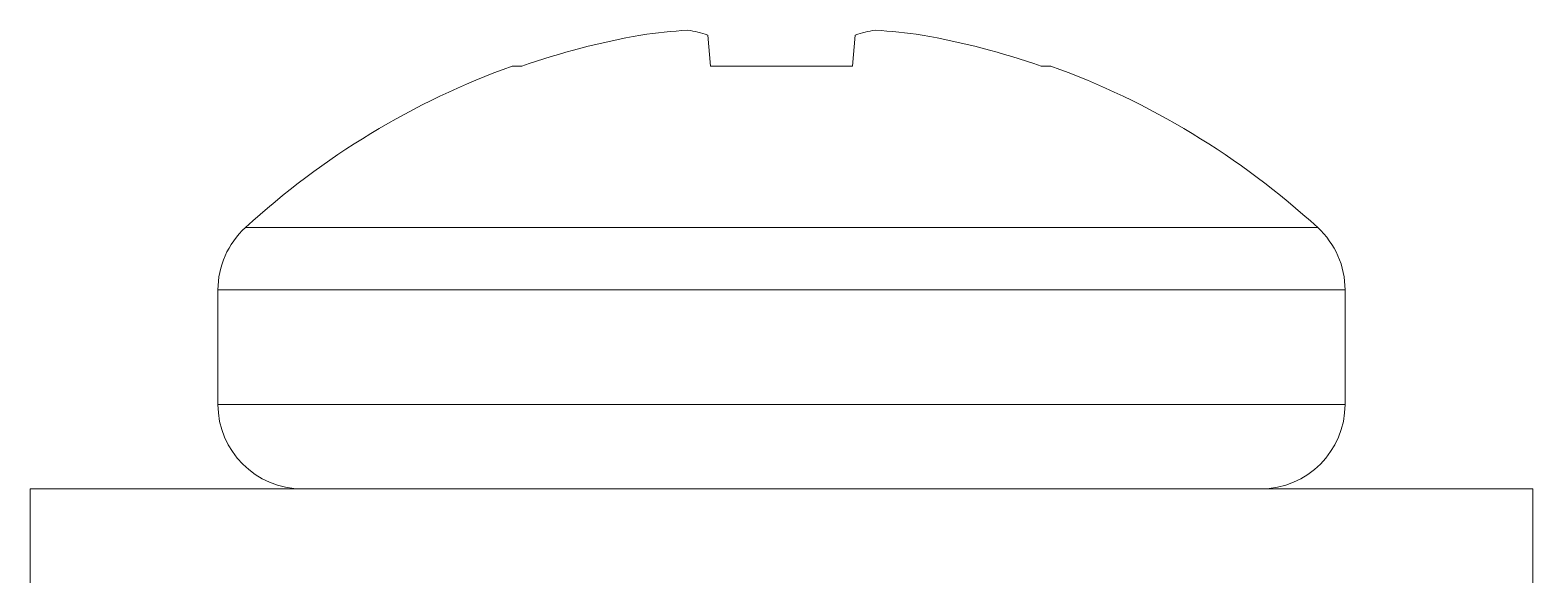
# Model space of a CAD drawing. Header units: inches. Extents: x -1846 to 3013, y 0 to 1997.
# Drawn here: x 2149.743 to 2153.743, y 494.535 to 496.006 of the extents above; entities that cross this region are included whole.
import ezdxf

# ---------------------------------------------------------------- set-up
doc = ezdxf.new("R2010")
doc.units = ezdxf.units.IN
doc.layers.get('0').update_dxf_attribs({"color": 2, "lineweight": 0})

msp = doc.modelspace()

# ---------------------------------------------------------------- linework, layer by layer
for p, q in [((2151.5469, 495.9925), (2151.5541, 495.91)), ((2151.9322, 495.91), (2151.9394, 495.9925)), ((2151.0267, 495.91), (2151.0521, 495.91)), ((2151.5541, 495.91), (2151.9322, 495.91)), ((2152.4342, 495.91), (2152.4596, 495.91)), ((2150.3162, 495.4804), (2153.1701, 495.4804)), ((2150.2432, 495.3145), (2150.2432, 495.0102)), ((2150.2432, 495.3145), (2153.2432, 495.3145)), ((2153.2432, 495.0102), (2153.2432, 495.3145)), ((2150.2432, 495.0102), (2153.2432, 495.0102)), ((2149.7432, 494.7852), (2149.7432, 494.5352)), ((2149.7432, 494.7852), (2153.7432, 494.7852)), ((2153.7432, 494.5352), (2153.7432, 494.7852))]:
    msp.add_line(p, q)
for centre, radius, start, end in [((2151.6177, 494.2185), 1.7914, 93.964, 97.9842), ((2151.4356, 495.6553), 0.3551, 71.7311, 80.5485), ((2152.0507, 495.6553), 0.3551, 99.4515, 108.2689), ((2151.8686, 494.2185), 1.7914, 82.0158, 86.036), ((2151.7429, 493.9069), 2.1189, 100.1662, 109.027), ((2151.7434, 493.9069), 2.1189, 70.973, 79.8338), ((2151.7432, 493.9227), 2.1125, 109.825, 132.4927), ((2151.7432, 493.9227), 2.1125, 47.5073, 70.175), ((2150.4682, 495.3145), 0.225, 132.4927, 180), ((2153.0182, 495.3145), 0.225, 0, 47.5073), ((2150.4682, 495.0102), 0.225, 180, 270), ((2153.0182, 495.0102), 0.225, 270, 0)]:
    msp.add_arc(centre, radius, start, end)

doc.saveas('drawing.dxf')
